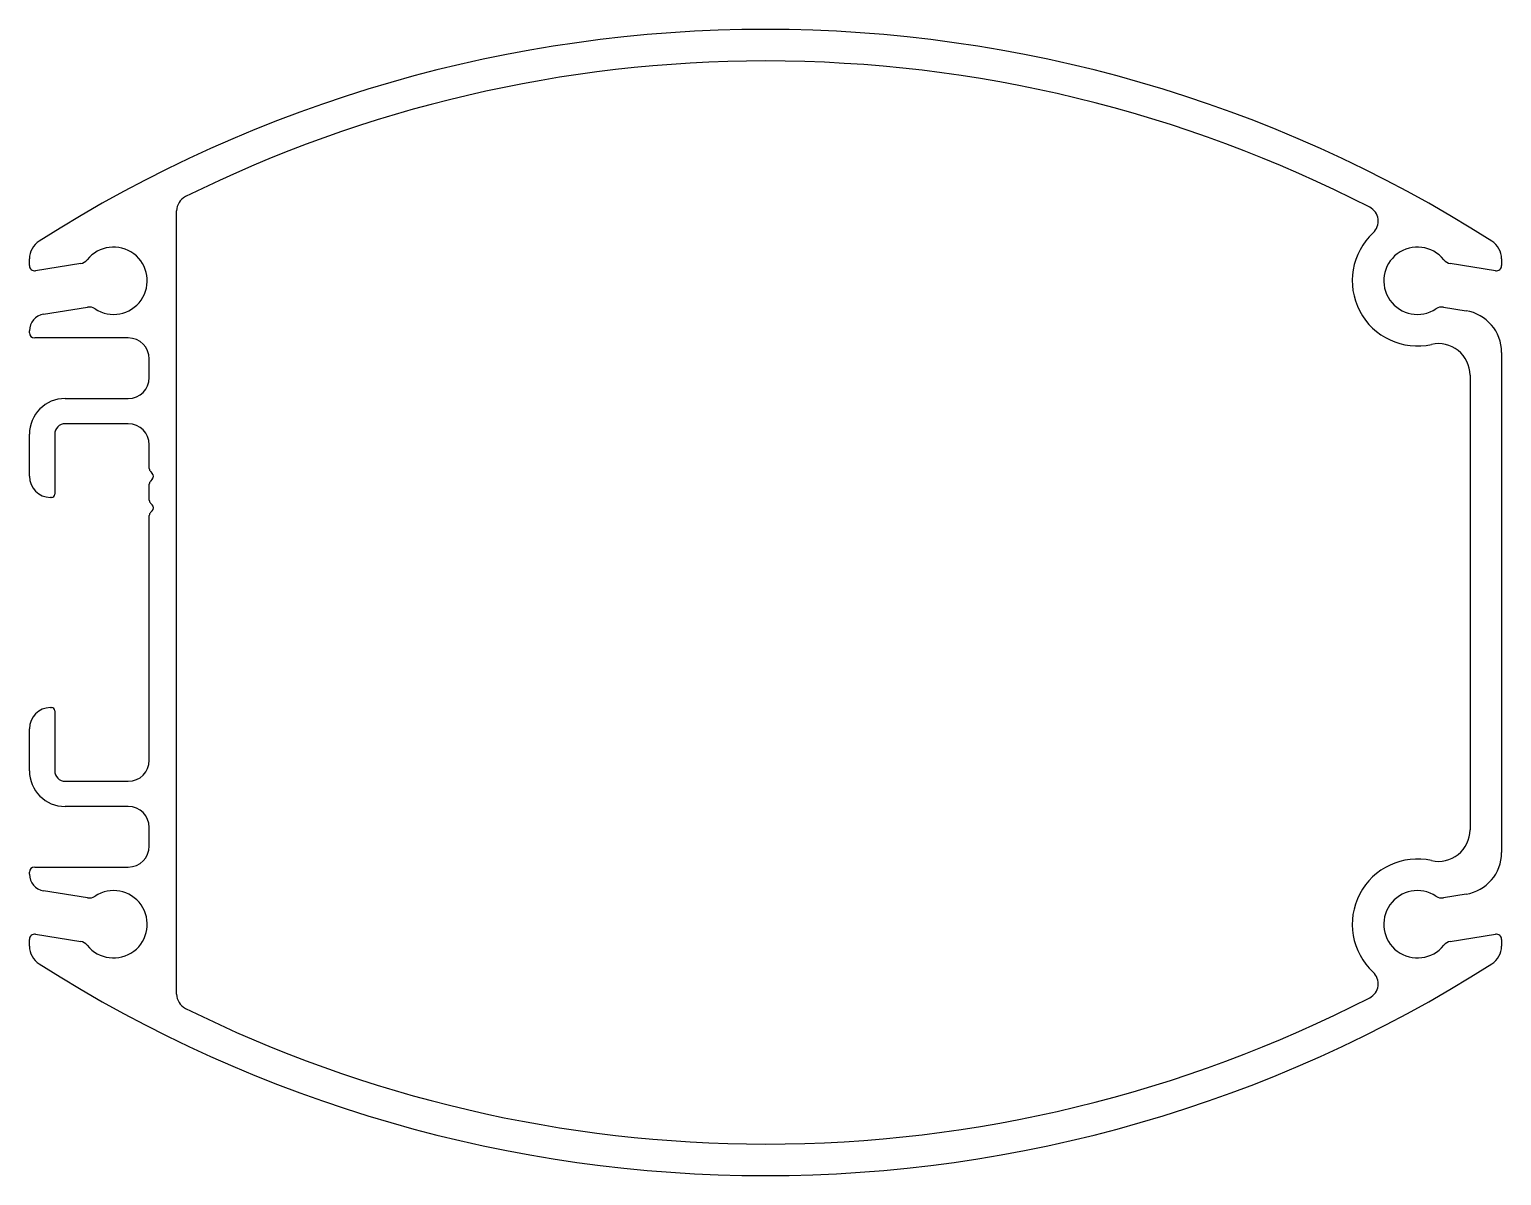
# Model space of a CAD drawing. Extents: x -33.4 to 36.6, y -22.4 to 32.1.
import ezdxf

# ---------------------------------------------------------------- set-up
doc = ezdxf.new("R2010")
doc.units = 0
doc.layers.get('0').update_dxf_attribs({"linetype": 'CONTINUOUS'})

msp = doc.modelspace()

# ---------------------------------------------------------------- linework, layer by layer
for p, q in [((-26.359, -13.757), (-26.359, 23.498)), ((-33.359, 20.893), (-33.359, 21.214)), ((36.641, 21.214), (36.641, 20.893)), ((-30.923, 20.986), (-33.07, 20.646)), ((36.352, 20.646), (34.204, 20.986)), ((-32.684, 18.581), (-30.594, 18.912)), ((33.876, 18.912), (34.954, 18.741)), ((-33.359, 17.7), (-33.359, 17.79)), ((-28.659, 17.45), (-33.109, 17.45)), ((-27.659, 15.57), (-27.659, 16.45)), ((36.641, 16.766), (36.641, -7.025)), ((35.141, 15.68), (35.141, -5.94)), ((-31.659, 14.57), (-28.659, 14.57)), ((-28.659, 13.37), (-31.659, 13.37)), ((-33.359, 10.87), (-33.359, 12.87)), ((-32.159, 12.87), (-32.159, 10.02)), ((-27.659, 11.236), (-27.659, 12.37)), ((-27.659, 9.736), (-27.659, 10.505)), ((-27.601, 11.095), (-27.518, 11.012)), ((-27.518, 10.729), (-27.601, 10.646)), ((-32.309, 9.87), (-32.359, 9.87)), ((-27.601, 9.595), (-27.518, 9.512)), ((-27.518, 9.229), (-27.601, 9.146)), ((-27.659, -2.63), (-27.659, 9.005)), ((-32.359, -0.13), (-32.309, -0.13)), ((-32.159, -0.28), (-32.159, -3.13)), ((-33.359, -3.13), (-33.359, -1.13)), ((-31.659, -3.63), (-28.659, -3.63)), ((-28.659, -4.83), (-31.659, -4.83)), ((-27.659, -6.71), (-27.659, -5.83)), ((-33.359, -8.05), (-33.359, -7.96)), ((-33.109, -7.71), (-28.659, -7.71)), ((-30.594, -9.171), (-32.684, -8.84)), ((34.954, -9), (33.876, -9.171)), ((-33.359, -11.473), (-33.359, -11.152)), ((-33.07, -10.905), (-30.923, -11.245)), ((34.204, -11.245), (36.352, -10.905)), ((36.641, -11.152), (36.641, -11.473))]:
    msp.add_line(p, q)
for centre, radius, start, end in [((1.641, -32.18), 64.3, 57.51187, 122.48813), ((1.641, -31.58), 62.2, 90, 116.32421), ((1.641, -32.18), 62.8, 62.77615, 90), ((-25.609, 23.498), 0.75, 116.32421, 180), ((30.027, 22.997), 0.75, 312.76461, 62.77615), ((32.641, 20.17), 3.1, 132.76461, 282.55586), ((-32.359, 21.214), 1, 122.48813, 180), ((-29.359, 20.17), 1.6, 236.56941, 141.43059), ((32.641, 20.17), 1.6, 38.56941, 303.43059), ((35.641, 21.214), 1, 0, 57.51187), ((-31.001, 21.48), 0.5, 279, 321.43059), ((34.283, 21.48), 0.5, 218.56941, 261), ((-33.109, 20.893), 0.25, 180, 279), ((36.391, 20.893), 0.25, 261, 360), ((-30.516, 18.418), 0.5, 56.56941, 99), ((33.798, 18.418), 0.5, 81, 123.43059), ((-32.559, 17.79), 0.8, 99, 180), ((34.641, 16.766), 2, 0, 81), ((-33.109, 17.7), 0.25, 180, 270), ((-28.659, 16.45), 1, 0, 90), ((33.641, 15.68), 1.5, 0, 102.55586), ((-28.659, 15.57), 1, 270, 0), ((-31.659, 12.87), 1.7, 90, 180), ((-31.659, 12.87), 0.5, 90, 180), ((-28.659, 12.37), 1, 0, 90), ((-27.459, 11.236), 0.2, 180, 225), ((-32.359, 10.87), 1, 180, 270), ((-27.459, 10.505), 0.2, 135, 180), ((-27.659, 10.87), 0.2, 315, 45), ((-32.309, 10.02), 0.15, 270, 360), ((-27.459, 9.736), 0.2, 180, 225), ((-27.459, 9.005), 0.2, 135, 180), ((-27.659, 9.37), 0.2, 315, 45), ((-32.359, -1.13), 1, 90, 180), ((-32.309, -0.28), 0.15, 0, 90), ((-28.659, -2.63), 1, 270, 0), ((-31.659, -3.13), 1.7, 180, 270), ((-31.659, -3.13), 0.5, 180, 270), ((-28.659, -5.83), 1, 0, 90), ((33.641, -5.94), 1.5, 257.44414, 0), ((-28.659, -6.71), 1, 270, 360), ((32.641, -10.43), 3.1, 77.44414, 227.23539), ((34.641, -7.025), 2, 279, 0), ((-33.109, -7.96), 0.25, 90, 180), ((-32.559, -8.05), 0.8, 180, 261), ((-29.359, -10.43), 1.6, 218.56941, 123.43059), ((-30.516, -8.677), 0.5, 261, 303.43059), ((32.641, -10.43), 1.6, 56.56941, 321.43059), ((33.798, -8.677), 0.5, 236.56941, 279), ((-33.109, -11.152), 0.25, 81, 180), ((36.391, -11.152), 0.25, 0, 99), ((-32.359, -11.473), 1, 180, 237.51187), ((-31.001, -11.739), 0.5, 38.56941, 81), ((34.283, -11.739), 0.5, 99, 141.43059), ((35.641, -11.473), 1, 302.48813, 0), ((1.641, 41.92), 64.3, 237.51187, 302.48813), ((30.027, -13.256), 0.75, 297.22385, 47.23539), ((-25.609, -13.757), 0.75, 180, 243.67579), ((1.641, 41.92), 62.8, 270, 297.22385), ((1.641, 41.32), 62.2, 243.67579, 270)]:
    msp.add_arc(centre, radius, start, end)

doc.saveas('drawing.dxf')
